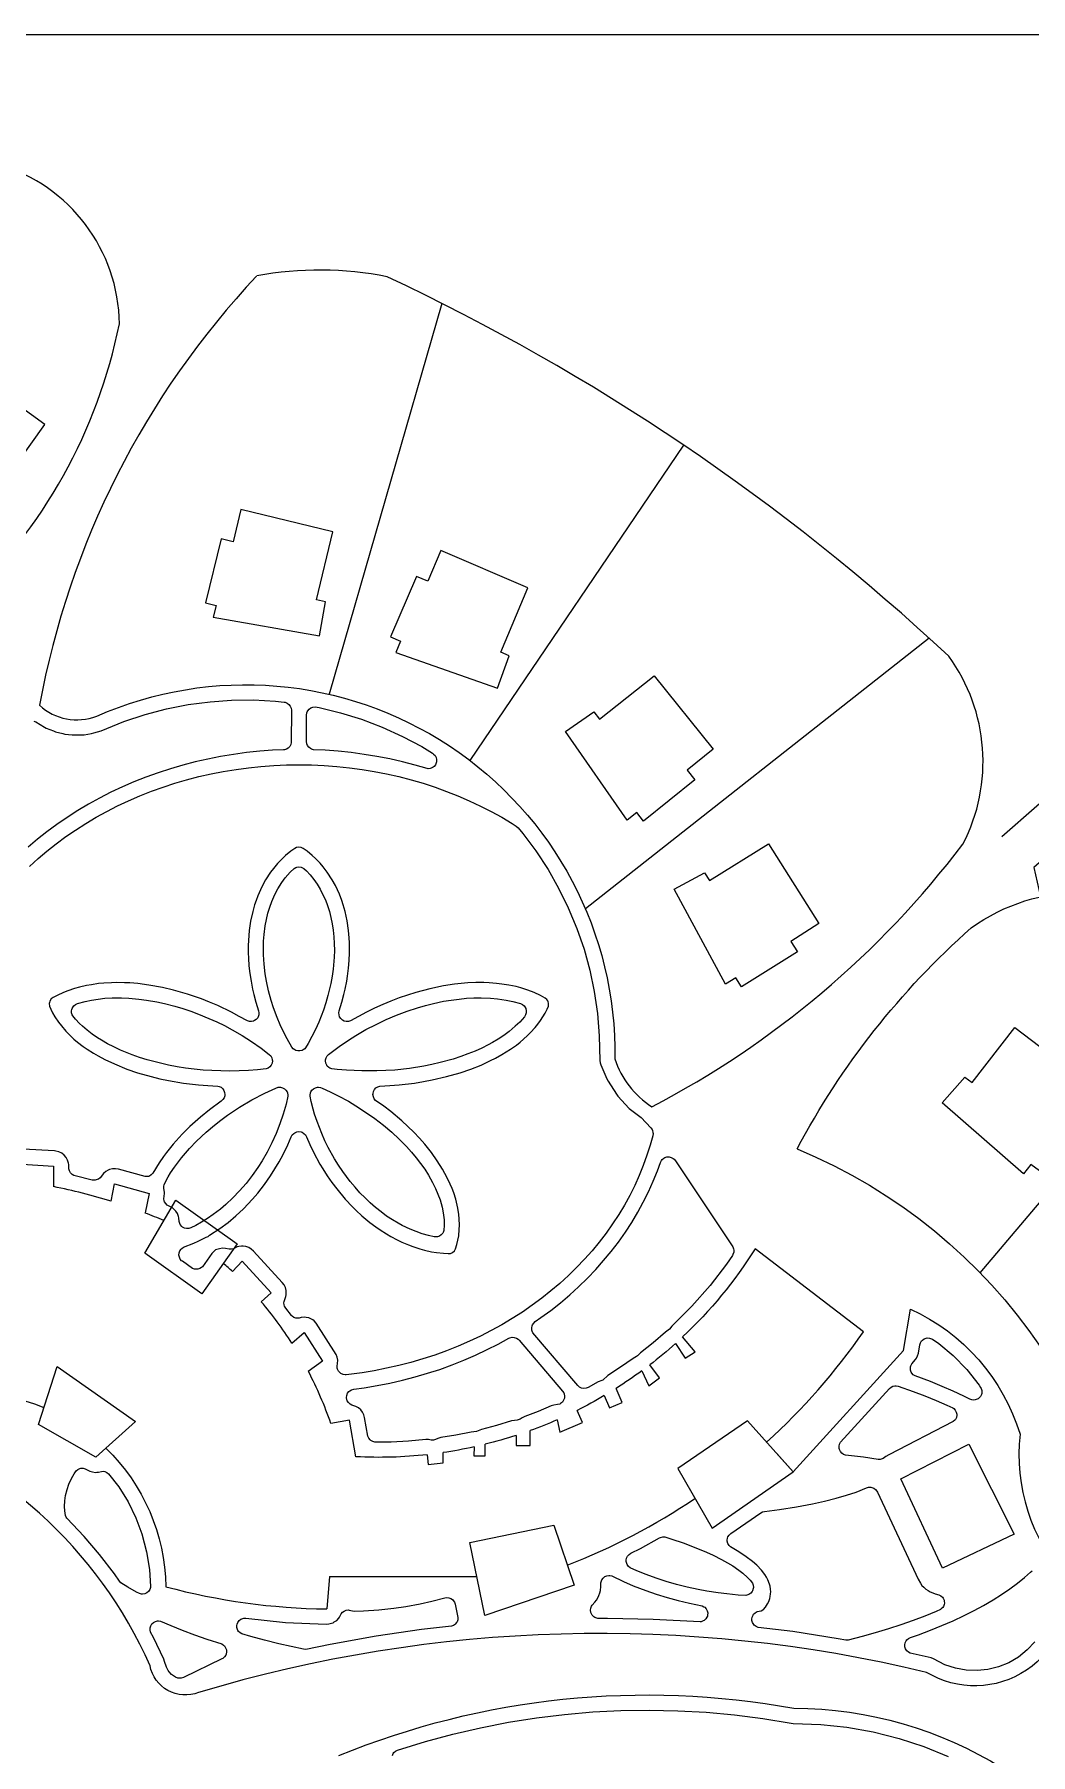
# Model space of a CAD drawing. Header units: inches. Extents: x 36 to 188, y -75 to 56.
# Drawn here: x 104.24 to 118.67, y -15.04 to 9.9 of the extents above; entities that cross this region are included whole.
import ezdxf

# ---------------------------------------------------------------- set-up
doc = ezdxf.new("R2010")
doc.units = ezdxf.units.IN
doc.layers.add('01_ORIGINAL_PLAN', color=7, linetype='Continuous', lineweight=20)
doc.layers.add('02_CONCEPT_CLOSED_AREAS', color=7, linetype='Continuous', lineweight=15)

# ---------------------------------------------------------------- blocks, each defined once
blk = doc.blocks.new('05_SAND_DOLLAR')
at = {"layer": '01_ORIGINAL_PLAN'}
blk.add_line((36.248, 55.9), (71.442, 55.9), dxfattribs=at)
for points in [[(55.143, 52), (53.51, 46.333)], [(63.257, 44.272), (68.329, 48.719), (68.329, 49.231), (68.73, 49.6), (69.33, 49.6), (71.442, 51.512), (71.442, 50.696), (69.711, 49.177), (69.725, 48.651), (69.304, 48.218), (68.761, 48.218), (63.72, 43.82), (63.817, 43.397)], [(55.552, 45.371), (58.647, 49.945)], [(62.206, 47.145), (57.223, 43.22)], [(66.604, 42.276), (62.941, 37.945)], [(49.053, 39.272), (49.062, 39.519), (49.515, 39.492), (49.513, 39.194)], [(50.35, 38.981), (50.396, 39.232), (50.902, 39.093), (50.842, 38.811)], [(51.286, 38.996), (52.178, 38.364), (51.665, 37.64), (50.837, 38.227), (51.286, 38.996)], [(52.249, 38.111), (52.108, 37.96)], [(52.249, 38.111), (52.668, 37.654), (52.525, 37.523)], [(52.968, 36.924), (53.149, 37.079), (53.413, 36.661), (53.207, 36.514)], [(58.528, 36.918), (58.67, 36.704), (58.814, 36.799), (58.632, 37.014)], [(49.567, 36.583), (50.703, 35.787), (50.129, 35.27), (49.295, 35.742), (49.567, 36.583)], [(58.043, 36.524), (58.141, 36.305), (58.295, 36.419), (58.155, 36.608)], [(57.496, 36.162), (57.572, 35.985), (57.754, 36.063), (57.668, 36.267)], [(56.812, 35.811), (56.853, 35.634), (57.179, 35.773), (57.105, 35.949)], [(53.805, 35.806), (53.533, 35.759)], [(53.805, 35.806), (53.805, 35.806)], [(58.564, 35.106), (59.058, 34.241), (60.235, 35.059), (59.57, 35.799), (58.564, 35.106)], [(55.61, 35.419), (55.608, 35.288), (55.771, 35.288), (55.771, 35.457)], [(56.221, 35.586), (56.221, 35.439), (56.423, 35.439), (56.423, 35.655)], [(54.929, 35.306), (54.944, 35.165), (55.16, 35.189), (55.16, 35.336)], [(53.515, 33.54), (53.473, 33.07)], [(53.515, 33.54), (55.65, 33.54)]]:
    blk.add_lwpolyline(points, dxfattribs=at)
for points in [[(48.804, 49.422), (49.389, 50.246), (48.277, 51.045), (47.995, 50.654), (47.85, 50.758), (47.292, 49.982), (47.421, 49.889), (47.319, 49.747), (48.648, 48.921), (48.911, 49.345)], [(53.327, 47.704), (53.561, 48.687), (52.231, 49.012), (52.116, 48.544), (51.942, 48.586), (51.715, 47.658), (51.87, 47.62), (51.829, 47.45), (53.37, 47.181), (53.455, 47.672)], [(55.995, 46.944), (56.387, 47.876), (55.128, 48.415), (54.938, 47.972), (54.774, 48.042), (54.397, 47.164), (54.544, 47.101), (54.475, 46.94), (55.951, 46.422), (56.116, 46.892)], [(57.426, 45.973), (58.218, 46.601), (59.075, 45.534), (58.699, 45.232), (58.811, 45.092), (58.066, 44.493), (57.966, 44.618), (57.83, 44.508), (56.934, 45.791), (57.343, 46.076)], [(59.019, 43.63), (59.878, 44.165), (60.608, 43.006), (60.2, 42.749), (60.296, 42.598), (59.487, 42.088), (59.402, 42.222), (59.254, 42.129), (58.511, 43.505), (58.949, 43.742)], [(62.827, 40.702), (63.445, 41.502), (64.534, 40.672), (64.241, 40.288), (64.384, 40.18), (63.804, 39.42), (63.677, 39.516), (63.571, 39.377), (62.394, 40.407), (62.722, 40.782)], [(61.796, 34.957), (62.78, 35.461), (63.435, 34.152), (62.399, 33.663)], [(55.549, 34.034), (56.763, 34.283), (57.058, 33.412), (55.766, 32.976)]]:
    blk.add_lwpolyline(points, close=True, dxfattribs=at)
for points in [[(50.14, 46.014, -0.546754), (57.65, 41.045, 0.171391), (58.184, 40.351, 0.171391)], [(60.29, 39.74, -0.089338), (62.813, 42.944, -0.322066), (66.051, 42.944, -0.030946), (69.111, 38.833, -0.044664), (70.78, 33.554, -0.301674), (68.967, 31.144, -0.082145), (65.591, 31.078)], [(60.29, 39.74, -0.300089), (65.18, 32.538)], [(59.849, 35.488, 0.057164), (61.253, 37.088), (59.681, 38.289, -0.064319), (58.632, 37.014, -0.064319)], [(45.692, 38.109, 0.060935), (47.109, 35.956, -0.206423), (49.375, 35.99)], [(59.998, 35.322), (60.235, 35.059), (61.831, 36.816), (61.933, 37.418, -0.214593), (63.522, 35.602, 0.212382), (64.188, 33.517, -0.642649), (62.166, 32.15, 0.132984), (51.615, 31.858, -0.471407), (50.913, 32.245)], [(58.528, 36.918, -0.018836), (58.155, 36.608, -0.018836)], [(58.043, 36.524, -0.017658), (57.668, 36.267, -0.017658)], [(57.496, 36.162, -0.017305), (57.105, 35.949, -0.017305)], [(54.929, 35.306, -0.040089), (53.897, 35.276), (53.805, 35.806)], [(56.812, 35.811, -0.016254), (56.423, 35.655, -0.016254)], [(56.221, 35.586, -0.018166), (55.771, 35.457, -0.018166)], [(50.274, 35.4, -0.198705), (51.143, 33.392, 0.063223), (53.473, 33.07)], [(55.61, 35.419, -0.017778), (55.16, 35.336, -0.017778)], [(56.959, 33.703, 0.056142), (58.811, 34.673)], [(53.65, 30.945, -0.14301), (60.243, 31.63, -0.286424), (65.36, 28.431), (66.481, 23.89, -0.272091), (64.9, 18.954), (63.661, 17.533)]]:
    blk.add_lwpolyline(points, format="xyb", dxfattribs=at)
for centre, radius, start, end in [((48.026, 51.672), 2.444, 0.7167, 73.3418), ((61.436, 43.951), 12.326, 136.7478, 169.6154), ((53.373, 47.535), 4.948, 78.6004, 100.6499), ((40.939, 23.771), 31.601, 47.0054, 64.8874), ((43.034, 53.196), 7.583, 313.0815, 348.6437), ((60.387, 45.356), 2.599, 332.6099, 36.0186), ((49.852, 46.755), 0.794, 227.0981, 291.2465), ((51.961, 52.291), 13.465, 297.5281, 322.8549), ((47.898, 31.093), 8.26, 72.7279, 78.7214), ((47.898, 31.093), 8.26, 67.0855, 69.118), ((48.363, 33.974), 5.47, 46.7825, 48.644), ((48.363, 33.974), 5.47, 32.6388, 40.4465), ((48.363, 33.974), 5.47, 19.0436, 27.6609), ((44.996, 29.643), 6.464, 23.734, 72.5429)]:
    blk.add_arc(centre, radius, start, end, dxfattribs=at)
at = {"layer": '02_CONCEPT_CLOSED_AREAS'}
for points in [[(49.228, 45.943), (49.258, 45.932), (49.383, 45.856), (49.41, 45.842), (49.512, 45.8), (49.541, 45.79), (49.647, 45.762), (49.677, 45.756), (49.786, 45.743), (49.816, 45.742), (49.927, 45.744), (49.957, 45.746), (50.067, 45.764), (50.097, 45.771), (50.205, 45.804), (50.535, 45.937), (50.843, 46.039), (51.154, 46.121), (51.468, 46.183), (51.785, 46.225), (52.095, 46.247), (52.413, 46.25), (52.73, 46.233), (52.855, 46.219), (52.87, 46.216), (52.9, 46.204), (52.925, 46.185), (52.944, 46.16), (52.957, 46.131), (52.961, 46.1), (52.96, 45.631), (52.952, 45.602), (52.937, 45.575), (52.916, 45.553), (52.89, 45.537), (52.861, 45.528), (52.846, 45.527), (52.689, 45.52), (52.503, 45.506), (52.313, 45.486), (52.125, 45.461), (51.936, 45.43), (51.751, 45.393), (51.566, 45.351), (51.387, 45.305), (51.208, 45.252), (51.03, 45.194), (50.854, 45.131), (50.678, 45.061), (50.512, 44.989), (50.346, 44.911), (50.183, 44.827), (50.022, 44.739), (49.866, 44.646), (49.711, 44.547), (49.562, 44.444), (49.419, 44.338), (49.281, 44.229), (49.146, 44.114)], [(49.167, 43.836), (49.292, 43.95), (49.418, 44.057), (49.555, 44.166), (49.693, 44.268), (49.832, 44.363), (49.982, 44.459), (50.132, 44.548), (50.285, 44.633), (50.443, 44.713), (50.6, 44.787), (50.766, 44.859), (50.933, 44.925), (51.102, 44.986), (51.273, 45.042), (51.443, 45.092), (51.622, 45.138), (51.799, 45.178), (51.975, 45.213), (52.159, 45.243), (52.34, 45.268), (52.519, 45.286), (52.705, 45.3), (52.889, 45.308), (53.069, 45.311), (53.253, 45.308), (53.436, 45.3), (53.619, 45.287), (53.805, 45.267), (53.986, 45.243), (54.163, 45.214), (54.342, 45.178), (54.519, 45.138), (54.698, 45.092), (54.872, 45.041), (55.043, 44.985), (55.212, 44.924), (55.375, 44.859), (55.538, 44.789), (55.702, 44.711), (55.856, 44.633), (56.01, 44.548), (56.163, 44.457), (56.22, 44.421), (56.246, 44.397), (56.318, 44.312), (56.504, 44.063), (56.682, 43.791), (56.835, 43.521), (56.975, 43.236), (57.1, 42.935), (57.203, 42.634), (57.286, 42.334), (57.352, 42.02), (57.398, 41.701), (57.424, 41.379), (57.432, 41.021), (57.438, 40.988), (57.448, 40.96), (57.535, 40.754), (57.553, 40.721), (57.673, 40.534), (57.695, 40.504), (57.858, 40.327), (58.029, 40.193), (58.17, 40.045), (58.188, 40.02), (58.195, 40.006), (58.202, 39.977), (58.203, 39.961), (58.199, 39.931), (58.162, 39.796), (58.115, 39.647), (58.062, 39.499), (58.002, 39.353), (57.937, 39.209), (57.866, 39.066), (57.789, 38.926), (57.706, 38.788), (57.617, 38.653), (57.523, 38.52), (57.424, 38.39), (57.319, 38.263), (57.209, 38.139), (57.094, 38.018), (56.977, 37.904), (56.853, 37.79), (56.724, 37.68), (56.59, 37.574), (56.452, 37.472), (56.309, 37.374), (56.163, 37.281), (56.013, 37.191), (55.859, 37.106), (55.702, 37.026), (55.542, 36.95), (55.379, 36.88), (55.212, 36.814), (55.04, 36.751), (54.869, 36.696), (54.695, 36.645), (54.519, 36.599), (54.342, 36.559), (54.163, 36.524), (53.986, 36.495), (53.757, 36.465), (53.741, 36.465), (53.71, 36.47), (53.68, 36.483), (53.668, 36.493), (53.646, 36.516), (53.631, 36.545), (53.627, 36.56), (53.625, 36.592), (53.631, 36.63), (53.633, 36.675), (53.626, 36.718), (53.61, 36.76), (53.322, 37.215), (53.294, 37.245), (53.274, 37.26), (53.252, 37.273), (53.214, 37.289), (53.174, 37.297), (53.149, 37.299), (53.104, 37.294), (53.073, 37.286), (53.043, 37.285), (53.028, 37.287), (52.999, 37.296), (52.974, 37.313), (52.963, 37.323), (52.879, 37.433), (52.863, 37.462), (52.858, 37.477), (52.854, 37.51), (52.856, 37.526), (52.86, 37.542), (52.882, 37.601), (52.886, 37.626), (52.888, 37.666), (52.885, 37.687), (52.875, 37.729), (52.856, 37.768), (52.83, 37.802), (52.412, 38.259), (52.38, 38.288), (52.343, 38.31), (52.301, 38.325), (52.261, 38.33), (52.24, 38.331), (52.198, 38.325), (52.177, 38.319), (52.124, 38.293), (52.093, 38.285), (52.061, 38.286), (52.006, 38.298), (51.962, 38.3), (51.92, 38.293), (51.881, 38.279), (51.864, 38.276), (51.811, 38.224), (51.672, 38.032), (51.661, 38.022), (51.634, 38.005), (51.604, 37.996), (51.573, 37.994), (51.557, 37.997), (51.528, 38.008), (51.383, 38.11), (51.371, 38.119), (51.351, 38.143), (51.338, 38.171), (51.332, 38.201), (51.335, 38.232), (51.345, 38.261), (51.362, 38.287), (51.373, 38.298), (51.399, 38.315), (51.546, 38.374), (51.613, 38.404), (51.727, 38.462), (51.754, 38.469), (51.774, 38.489), (51.924, 38.587), (52.043, 38.674), (52.158, 38.77), (52.268, 38.873), (52.399, 39.01), (52.475, 39.1), (52.57, 39.222), (52.66, 39.349), (52.724, 39.449), (52.785, 39.553), (52.841, 39.658), (52.91, 39.801), (52.959, 39.915), (52.975, 39.943), (52.997, 39.965), (53.01, 39.974), (53.039, 39.986), (53.071, 39.99), (53.102, 39.986), (53.117, 39.981), (53.144, 39.965), (53.167, 39.942), (53.182, 39.915), (53.231, 39.802), (53.282, 39.695), (53.376, 39.519), (53.418, 39.45), (53.481, 39.35), (53.549, 39.253), (53.619, 39.16), (53.742, 39.012), (53.847, 38.899), (53.901, 38.846), (53.983, 38.77), (54.099, 38.674), (54.187, 38.608), (54.248, 38.565), (54.339, 38.507), (54.403, 38.47), (54.496, 38.42), (54.562, 38.388), (54.658, 38.347), (54.724, 38.323), (54.824, 38.29), (54.893, 38.271), (54.993, 38.249), (55.064, 38.237), (55.165, 38.226), (55.236, 38.222), (55.267, 38.225), (55.299, 38.24), (55.327, 38.264), (55.341, 38.289), (55.361, 38.355), (55.376, 38.418), (55.386, 38.48), (55.395, 38.569), (55.397, 38.634), (55.394, 38.727), (55.388, 38.79), (55.374, 38.881), (55.343, 39.01), (55.314, 39.102), (55.29, 39.166), (55.264, 39.229), (55.221, 39.321), (55.153, 39.446), (55.076, 39.568), (54.99, 39.689), (54.895, 39.808), (54.818, 39.895), (54.737, 39.981), (54.651, 40.066), (54.562, 40.148), (54.401, 40.282), (54.301, 40.358), (54.183, 40.443), (54.163, 40.467), (54.15, 40.496), (54.144, 40.527), (54.145, 40.542), (54.151, 40.573), (54.166, 40.601), (54.187, 40.624), (54.214, 40.641), (54.244, 40.65), (54.39, 40.659), (54.524, 40.669), (54.746, 40.695), (54.876, 40.716), (55.003, 40.74), (55.211, 40.788), (55.409, 40.845), (55.563, 40.897), (55.711, 40.956), (55.849, 41.02), (55.918, 41.055), (56.014, 41.108), (56.138, 41.186), (56.223, 41.246), (56.277, 41.289), (56.38, 41.379), (56.429, 41.427), (56.493, 41.498), (56.534, 41.549), (56.572, 41.6), (56.607, 41.654), (56.639, 41.708), (56.668, 41.766), (56.686, 41.81), (56.69, 41.846), (56.683, 41.876), (56.677, 41.889), (56.664, 41.908), (56.642, 41.928), (56.574, 41.966), (56.482, 42.008), (56.387, 42.044), (56.289, 42.075), (56.219, 42.093), (56.115, 42.115), (56.01, 42.131), (55.936, 42.14), (55.827, 42.148), (55.75, 42.151), (55.637, 42.151), (55.521, 42.146), (55.327, 42.127), (55.167, 42.103), (54.967, 42.062), (54.766, 42.009), (54.645, 41.971), (54.525, 41.93), (54.405, 41.884), (54.286, 41.834), (54.167, 41.78), (54.051, 41.723), (53.935, 41.662), (53.817, 41.595), (53.787, 41.587), (53.757, 41.586), (53.727, 41.593), (53.7, 41.608), (53.678, 41.629), (53.661, 41.654), (53.652, 41.683), (53.65, 41.714), (53.656, 41.744), (53.694, 41.867), (53.724, 41.98), (53.742, 42.058), (53.764, 42.17), (53.776, 42.247), (53.791, 42.359), (53.8, 42.471), (53.805, 42.581), (53.804, 42.728), (53.8, 42.8), (53.791, 42.905), (53.77, 43.045), (53.741, 43.181), (53.714, 43.278), (53.692, 43.344), (53.657, 43.436), (53.63, 43.497), (53.6, 43.559), (53.554, 43.643), (53.481, 43.755), (53.423, 43.83), (53.379, 43.882), (53.312, 43.95), (53.262, 43.996), (53.188, 44.056), (53.132, 44.096), (53.103, 44.11), (53.067, 44.114), (53.038, 44.11), (53.01, 44.096), (52.954, 44.056), (52.877, 43.994), (52.808, 43.929), (52.762, 43.88), (52.7, 43.807), (52.659, 43.753), (52.588, 43.643), (52.541, 43.559), (52.512, 43.498), (52.473, 43.408), (52.449, 43.343), (52.428, 43.278), (52.401, 43.182), (52.371, 43.044), (52.351, 42.905), (52.339, 42.763), (52.336, 42.691), (52.336, 42.583), (52.339, 42.508), (52.347, 42.396), (52.36, 42.284), (52.377, 42.171), (52.399, 42.058), (52.417, 41.981), (52.447, 41.867), (52.485, 41.744), (52.491, 41.714), (52.49, 41.683), (52.486, 41.669), (52.473, 41.641), (52.453, 41.618), (52.428, 41.6), (52.414, 41.593), (52.385, 41.586), (52.354, 41.587), (52.325, 41.595), (52.207, 41.661), (52.092, 41.722), (51.895, 41.817), (51.776, 41.868), (51.657, 41.915), (51.455, 41.985), (51.255, 42.042), (51.093, 42.08), (50.895, 42.116), (50.736, 42.136), (50.621, 42.146), (50.542, 42.15), (50.43, 42.151), (50.353, 42.15), (50.243, 42.143), (50.168, 42.136), (50.063, 42.121), (49.992, 42.108), (49.889, 42.085), (49.82, 42.065), (49.724, 42.033), (49.658, 42.007), (49.568, 41.966), (49.507, 41.933), (49.482, 41.914), (49.461, 41.883), (49.454, 41.861), (49.452, 41.846), (49.455, 41.81), (49.473, 41.767), (49.501, 41.711), (49.535, 41.653), (49.587, 41.576), (49.628, 41.523), (49.692, 41.449), (49.76, 41.38), (49.811, 41.333), (49.863, 41.289), (49.945, 41.227), (50.004, 41.185), (50.096, 41.127), (50.159, 41.09), (50.256, 41.038), (50.396, 40.972), (50.578, 40.898), (50.731, 40.845), (50.93, 40.788), (51.054, 40.758), (51.18, 40.732), (51.396, 40.695), (51.617, 40.669), (51.751, 40.659), (51.898, 40.65), (51.913, 40.647), (51.942, 40.633), (51.966, 40.613), (51.984, 40.587), (51.994, 40.558), (51.997, 40.527), (51.995, 40.511), (51.986, 40.481), (51.969, 40.455), (51.946, 40.434), (51.773, 40.307), (51.643, 40.202), (51.491, 40.066), (51.377, 39.952), (51.247, 39.808), (51.151, 39.688), (51.107, 39.628), (51.046, 39.538), (50.954, 39.386), (50.931, 39.363), (50.904, 39.347), (50.889, 39.342), (50.873, 39.339), (50.841, 39.339), (50.454, 39.444), (50.412, 39.451), (50.369, 39.45), (50.327, 39.441), (50.304, 39.432), (50.27, 39.412), (50.237, 39.384), (50.188, 39.321), (50.164, 39.301), (50.149, 39.294), (50.119, 39.286), (50.103, 39.285), (50.072, 39.289), (49.827, 39.351), (49.811, 39.356), (49.783, 39.371), (49.76, 39.393), (49.744, 39.421), (49.736, 39.452), (49.734, 39.513), (49.731, 39.535), (49.718, 39.577), (49.696, 39.616), (49.668, 39.65), (49.633, 39.677), (49.59, 39.698), (49.55, 39.709), (49.528, 39.711), (49.075, 39.738)], [(63.736, 32.591), (63.627, 32.474), (63.499, 32.372), (63.359, 32.29), (63.21, 32.229), (63.056, 32.191), (62.899, 32.175), (62.741, 32.181), (62.585, 32.21), (62.434, 32.261), (62.266, 32.345), (62.232, 32.359), (61.931, 32.429), (61.904, 32.443), (61.881, 32.464), (61.864, 32.49), (61.854, 32.519), (61.852, 32.55), (61.858, 32.58), (61.872, 32.608), (61.882, 32.62), (61.905, 32.641), (61.932, 32.655), (62.049, 32.696), (62.225, 32.762), (62.39, 32.828), (62.551, 32.898), (62.71, 32.972), (62.855, 33.045), (62.994, 33.12), (63.132, 33.2), (63.255, 33.278), (63.373, 33.359), (63.487, 33.445), (63.586, 33.527), (63.672, 33.605), (63.699, 33.624)], [(54.425, 30.943), (54.438, 30.973), (54.447, 30.986), (54.471, 31.009), (54.501, 31.023), (54.906, 31.149), (55.3, 31.255), (55.701, 31.347), (56.109, 31.427), (56.514, 31.491), (56.922, 31.54), (57.331, 31.576), (57.738, 31.596), (58.149, 31.602), (58.56, 31.594), (58.971, 31.571), (59.382, 31.534), (59.792, 31.481), (60.207, 31.413), (60.235, 31.41), (60.637, 31.396), (61.013, 31.355), (61.391, 31.287), (61.769, 31.192), (62.13, 31.073), (62.481, 30.93)]]:
    blk.add_lwpolyline(points, dxfattribs=at)
for points in [[(53.28, 45.528), (53.251, 45.537), (53.238, 45.544), (53.214, 45.564), (53.196, 45.588), (53.185, 45.616), (53.181, 45.647), (53.181, 46.029), (53.185, 46.061), (53.19, 46.076), (53.198, 46.091), (53.218, 46.116), (53.244, 46.135), (53.258, 46.142), (53.274, 46.146), (53.306, 46.149), (53.366, 46.139), (53.675, 46.064), (53.98, 45.969), (54.279, 45.855), (54.572, 45.721), (54.851, 45.573), (55.009, 45.476), (55.022, 45.466), (55.043, 45.444), (55.058, 45.416), (55.065, 45.386), (55.065, 45.355), (55.061, 45.339), (55.048, 45.311), (55.029, 45.286), (55.017, 45.276), (54.989, 45.261), (54.974, 45.257), (54.943, 45.253), (54.928, 45.255), (54.754, 45.305), (54.572, 45.352), (54.388, 45.394), (54.202, 45.43), (54.016, 45.461), (53.827, 45.486), (53.638, 45.506), (53.452, 45.52)], [(53.165, 41.205), (53.155, 41.193), (53.13, 41.175), (53.116, 41.168), (53.086, 41.16), (53.055, 41.16), (53.025, 41.168), (53.012, 41.175), (52.987, 41.193), (52.968, 41.217), (52.901, 41.335), (52.848, 41.437), (52.8, 41.541), (52.755, 41.647), (52.703, 41.786), (52.669, 41.894), (52.631, 42.034), (52.601, 42.173), (52.583, 42.279), (52.566, 42.418), (52.557, 42.554), (52.556, 42.654), (52.559, 42.753), (52.566, 42.85), (52.582, 42.974), (52.6, 43.068), (52.622, 43.157), (52.648, 43.243), (52.678, 43.327), (52.723, 43.431), (52.764, 43.509), (52.822, 43.602), (52.871, 43.669), (52.943, 43.752), (53, 43.808), (53.027, 43.822), (53.041, 43.827), (53.071, 43.831), (53.101, 43.827), (53.115, 43.822), (53.141, 43.808), (53.179, 43.772), (53.235, 43.712), (53.287, 43.647), (53.335, 43.579), (53.379, 43.507), (53.429, 43.407), (53.454, 43.352), (53.485, 43.27), (53.512, 43.184), (53.535, 43.096), (53.554, 43.005), (53.568, 42.912), (53.578, 42.816), (53.584, 42.718), (53.586, 42.619), (53.583, 42.52), (53.568, 42.347), (53.553, 42.243), (53.534, 42.14), (53.492, 41.963), (53.461, 41.857), (53.426, 41.753), (53.357, 41.576), (53.31, 41.472), (53.259, 41.369), (53.203, 41.267)], [(49.794, 41.669), (49.786, 41.683), (49.777, 41.713), (49.776, 41.744), (49.778, 41.759), (49.783, 41.774), (49.797, 41.802), (49.807, 41.814), (49.831, 41.834), (49.86, 41.847), (49.972, 41.879), (50.065, 41.898), (50.16, 41.913), (50.259, 41.924), (50.362, 41.93), (50.499, 41.931), (50.607, 41.926), (50.75, 41.913), (50.862, 41.899), (51.01, 41.873), (51.124, 41.848), (51.274, 41.809), (51.388, 41.775), (51.504, 41.736), (51.617, 41.694), (51.767, 41.633), (51.879, 41.582), (51.992, 41.527), (52.102, 41.468), (52.246, 41.385), (52.385, 41.296), (52.522, 41.201), (52.64, 41.111), (52.662, 41.088), (52.677, 41.061), (52.685, 41.031), (52.686, 41.015), (52.681, 40.984), (52.669, 40.955), (52.649, 40.931), (52.624, 40.912), (52.595, 40.9), (52.471, 40.887), (52.338, 40.877), (52.205, 40.871), (52.071, 40.869), (51.94, 40.87), (51.81, 40.875), (51.681, 40.884), (51.553, 40.897), (51.427, 40.913), (51.304, 40.932), (51.183, 40.955), (51.063, 40.982), (50.871, 41.032), (50.762, 41.066), (50.655, 41.104), (50.484, 41.173), (50.389, 41.218), (50.297, 41.265), (50.21, 41.315), (50.153, 41.351), (50.076, 41.404), (50.002, 41.46), (49.935, 41.518), (49.891, 41.56), (49.834, 41.619)], [(53.547, 40.9), (53.517, 40.912), (53.504, 40.92), (53.482, 40.942), (53.473, 40.955), (53.46, 40.984), (53.456, 41.015), (53.456, 41.031), (53.464, 41.061), (53.479, 41.088), (53.501, 41.111), (53.653, 41.225), (53.79, 41.318), (53.897, 41.386), (54.041, 41.469), (54.188, 41.546), (54.336, 41.616), (54.486, 41.679), (54.638, 41.736), (54.79, 41.786), (54.904, 41.819), (55.019, 41.848), (55.168, 41.88), (55.279, 41.899), (55.391, 41.913), (55.5, 41.924), (55.607, 41.93), (55.712, 41.931), (55.847, 41.926), (55.949, 41.917), (56.075, 41.899), (56.169, 41.879), (56.282, 41.847), (56.31, 41.834), (56.334, 41.814), (56.344, 41.802), (56.359, 41.774), (56.366, 41.744), (56.364, 41.713), (56.355, 41.683), (56.339, 41.656), (56.271, 41.58), (56.207, 41.518), (56.117, 41.442), (56.04, 41.386), (55.959, 41.332), (55.875, 41.282), (55.814, 41.249), (55.721, 41.202), (55.623, 41.158), (55.521, 41.117), (55.415, 41.079), (55.307, 41.043), (55.117, 40.991), (54.999, 40.964), (54.88, 40.94), (54.672, 40.907), (54.461, 40.884), (54.332, 40.875), (54.202, 40.87), (53.982, 40.87), (53.759, 40.88), (53.627, 40.891)], [(51.111, 39.167), (51.112, 39.202), (51.117, 39.218), (51.132, 39.252), (51.178, 39.334), (51.212, 39.391), (51.267, 39.474), (51.37, 39.612), (51.485, 39.746), (51.588, 39.854), (51.726, 39.983), (51.846, 40.085), (51.94, 40.158), (52.037, 40.229), (52.208, 40.343), (52.389, 40.45), (52.579, 40.549), (52.736, 40.623), (52.772, 40.634), (52.803, 40.635), (52.833, 40.627), (52.86, 40.613), (52.883, 40.592), (52.899, 40.566), (52.905, 40.551), (52.91, 40.521), (52.91, 40.505), (52.884, 40.389), (52.844, 40.245), (52.796, 40.102), (52.741, 39.962), (52.679, 39.826), (52.61, 39.692), (52.537, 39.566), (52.477, 39.472), (52.394, 39.353), (52.305, 39.24), (52.212, 39.132), (52.114, 39.03), (52.012, 38.935), (51.932, 38.868), (51.826, 38.787), (51.744, 38.73), (51.66, 38.678), (51.575, 38.631), (51.505, 38.596), (51.474, 38.587), (51.443, 38.585), (51.412, 38.592), (51.384, 38.607), (51.372, 38.617), (51.352, 38.642), (51.344, 38.656), (51.335, 38.686), (51.331, 38.74), (51.326, 38.761), (51.31, 38.802), (51.286, 38.839), (51.255, 38.871), (51.237, 38.884), (51.161, 38.925), (51.14, 38.946), (51.124, 38.971), (51.119, 38.985), (51.114, 39.015), (51.122, 39.092), (51.121, 39.114)], [(53.232, 40.505), (53.232, 40.521), (53.237, 40.551), (53.242, 40.566), (53.259, 40.592), (53.281, 40.613), (53.309, 40.627), (53.339, 40.635), (53.354, 40.635), (53.385, 40.631), (53.406, 40.623), (53.524, 40.568), (53.641, 40.51), (53.789, 40.43), (53.898, 40.365), (54.037, 40.275), (54.17, 40.181), (54.295, 40.085), (54.415, 39.984), (54.526, 39.88), (54.63, 39.774), (54.703, 39.693), (54.771, 39.612), (54.835, 39.529), (54.894, 39.445), (54.947, 39.361), (55.009, 39.252), (55.051, 39.167), (55.086, 39.084), (55.116, 39.002), (55.146, 38.896), (55.162, 38.814), (55.175, 38.712), (55.177, 38.632), (55.173, 38.559), (55.163, 38.53), (55.155, 38.516), (55.134, 38.493), (55.108, 38.476), (55.079, 38.466), (55.063, 38.464), (55.032, 38.466), (54.947, 38.485), (54.859, 38.509), (54.769, 38.541), (54.681, 38.576), (54.568, 38.63), (54.509, 38.662), (54.425, 38.712), (54.342, 38.767), (54.261, 38.827), (54.183, 38.889), (54.105, 38.957), (54.029, 39.029), (53.955, 39.104), (53.884, 39.184), (53.815, 39.266), (53.705, 39.412), (53.644, 39.503), (53.586, 39.596), (53.496, 39.758), (53.447, 39.858), (53.401, 39.961), (53.333, 40.136), (53.298, 40.244), (53.276, 40.318), (53.248, 40.426)], [(56.463, 37.071), (56.45, 37.099), (56.446, 37.114), (56.444, 37.145), (56.45, 37.175), (56.456, 37.189), (56.473, 37.215), (56.496, 37.236), (56.579, 37.293), (56.721, 37.398), (56.86, 37.508), (56.996, 37.623), (57.125, 37.741), (57.251, 37.864), (57.372, 37.991), (57.487, 38.12), (57.597, 38.254), (57.701, 38.39), (57.802, 38.532), (57.894, 38.675), (57.982, 38.821), (58.062, 38.967), (58.138, 39.119), (58.206, 39.271), (58.267, 39.421), (58.312, 39.545), (58.327, 39.574), (58.337, 39.586), (58.361, 39.606), (58.375, 39.614), (58.405, 39.623), (58.437, 39.624), (58.453, 39.621), (58.468, 39.617), (58.496, 39.602), (58.508, 39.591), (58.528, 39.566), (59.351, 38.334), (59.359, 38.32), (59.371, 38.29), (59.373, 38.273), (59.372, 38.241), (59.361, 38.21), (59.353, 38.196), (59.269, 38.071), (59.03, 37.761), (58.767, 37.46), (58.477, 37.17), (58.441, 37.127), (58.383, 37.083), (58.203, 36.928), (58.019, 36.781), (57.978, 36.741), (57.964, 36.73), (57.914, 36.702), (57.733, 36.573), (57.548, 36.452), (57.531, 36.439), (57.489, 36.399), (57.475, 36.389), (57.461, 36.381), (57.406, 36.362), (57.263, 36.282), (57.233, 36.27), (57.2, 36.267), (57.168, 36.273), (57.138, 36.287), (57.114, 36.309)], [(53.84, 36.025), (53.812, 36.04), (53.789, 36.061), (53.772, 36.088), (53.766, 36.103), (53.761, 36.135), (53.765, 36.166), (53.777, 36.196), (53.796, 36.221), (53.807, 36.232), (53.835, 36.248), (53.865, 36.256), (54.018, 36.277), (54.205, 36.308), (54.388, 36.344), (54.571, 36.385), (54.757, 36.434), (54.934, 36.486), (55.111, 36.543), (55.29, 36.608), (55.462, 36.676), (55.63, 36.749), (55.8, 36.829), (55.96, 36.91), (56.112, 36.994), (56.127, 37.001), (56.159, 37.009), (56.192, 37.007), (56.223, 36.997), (56.25, 36.979), (56.261, 36.967), (56.893, 36.229), (56.91, 36.202), (56.916, 36.187), (56.921, 36.156), (56.918, 36.124), (56.907, 36.095), (56.889, 36.069), (56.864, 36.049), (56.85, 36.041), (56.819, 36.032), (56.766, 36.026), (56.725, 36.013), (56.536, 35.934), (56.346, 35.862), (56.306, 35.842), (56.277, 35.822), (56.249, 35.81), (56.233, 35.807), (56.197, 35.804), (56.154, 35.795), (55.935, 35.728), (55.716, 35.67), (55.643, 35.642), (55.565, 35.634), (55.345, 35.59), (55.126, 35.554), (55.083, 35.542), (55.048, 35.527), (55.019, 35.519), (54.989, 35.519), (54.951, 35.525), (54.909, 35.526), (54.658, 35.503), (54.409, 35.49), (54.171, 35.489), (54.141, 35.496), (54.114, 35.511), (54.102, 35.521), (54.083, 35.545), (54.07, 35.573), (54.022, 35.844), (54.011, 35.883), (54.002, 35.905), (53.991, 35.924), (53.966, 35.956), (53.932, 35.986), (53.894, 36.007)], [(62, 36.448), (61.974, 36.466), (61.953, 36.49), (61.945, 36.504), (61.936, 36.534), (61.934, 36.565), (61.936, 36.581), (61.941, 36.596), (61.955, 36.624), (62.007, 36.684), (62.02, 36.704), (62.037, 36.739), (62.048, 36.779), (62.069, 36.899), (62.078, 36.93), (62.095, 36.957), (62.106, 36.968), (62.132, 36.986), (62.162, 36.997), (62.178, 36.999), (62.21, 36.997), (62.225, 36.993), (62.253, 36.979), (62.343, 36.919), (62.553, 36.744), (62.752, 36.54), (62.929, 36.316), (62.951, 36.282), (62.959, 36.268), (62.968, 36.238), (62.97, 36.223), (62.967, 36.192), (62.962, 36.177), (62.948, 36.149), (62.927, 36.126), (62.915, 36.117), (62.901, 36.109), (62.872, 36.1), (62.841, 36.098), (62.825, 36.1), (62.796, 36.11), (62.707, 36.155), (62.554, 36.226), (62.392, 36.296), (62.222, 36.365)], [(60.993, 35.3), (60.964, 35.311), (60.939, 35.329), (60.919, 35.353), (60.906, 35.381), (60.902, 35.397), (60.901, 35.428), (60.907, 35.458), (60.922, 35.486), (61.628, 36.266), (61.652, 36.286), (61.679, 36.299), (61.709, 36.305), (61.725, 36.305), (61.755, 36.299), (61.974, 36.223), (62.142, 36.16), (62.305, 36.094), (62.461, 36.026), (62.549, 35.984), (62.562, 35.975), (62.583, 35.952), (62.598, 35.924), (62.604, 35.893), (62.605, 35.878), (62.599, 35.847), (62.586, 35.818), (62.576, 35.806), (62.553, 35.785), (61.618, 35.304), (61.577, 35.28), (61.537, 35.251), (61.524, 35.244), (61.496, 35.235), (61.467, 35.234), (61.251, 35.269)], [(49.706, 34.386), (49.698, 34.399), (49.686, 34.426), (49.676, 34.491), (49.673, 34.557), (49.676, 34.635), (49.687, 34.713), (49.71, 34.802), (49.737, 34.88), (49.773, 34.959), (49.813, 35.03), (49.841, 35.071), (49.865, 35.092), (49.895, 35.106), (49.911, 35.11), (49.943, 35.111), (49.975, 35.103), (50.04, 35.069), (50.08, 35.056), (50.122, 35.05), (50.143, 35.051), (50.164, 35.053), (50.209, 35.064), (50.241, 35.065), (50.257, 35.062), (50.287, 35.05), (50.313, 35.03), (50.459, 34.84), (50.595, 34.621), (50.708, 34.39), (50.794, 34.16), (50.864, 33.899), (50.906, 33.643), (50.921, 33.395), (50.919, 33.379), (50.909, 33.349), (50.891, 33.323), (50.867, 33.302), (50.838, 33.289), (50.806, 33.283), (50.79, 33.284), (50.759, 33.291), (50.715, 33.314), (50.592, 33.386), (50.492, 33.45), (50.47, 33.474), (50.399, 33.577), (50.183, 33.858), (49.96, 34.118)], [(59.725, 32.802), (59.696, 32.814), (59.683, 32.823), (59.671, 32.833), (59.652, 32.858), (59.645, 32.873), (59.636, 32.903), (59.635, 32.919), (59.64, 32.95), (59.652, 32.979), (59.661, 32.992), (59.683, 33.015), (59.711, 33.03), (59.772, 33.044), (59.793, 33.054), (59.805, 33.063), (59.833, 33.096), (59.862, 33.142), (59.88, 33.178), (59.894, 33.22), (59.902, 33.251), (59.907, 33.287), (59.909, 33.318), (59.907, 33.357), (59.899, 33.4), (59.892, 33.429), (59.867, 33.493), (59.846, 33.532), (59.823, 33.569), (59.776, 33.63), (59.707, 33.702), (59.644, 33.758), (59.553, 33.827), (59.448, 33.896), (59.327, 33.968), (59.304, 33.99), (59.287, 34.018), (59.279, 34.05), (59.279, 34.066), (59.283, 34.098), (59.289, 34.113), (59.306, 34.14), (59.33, 34.162), (59.764, 34.464), (59.79, 34.477), (59.819, 34.484), (60.036, 34.513), (60.283, 34.551), (60.515, 34.594), (60.69, 34.633), (60.855, 34.674), (61.008, 34.718), (61.148, 34.765), (61.298, 34.825), (61.328, 34.833), (61.359, 34.834), (61.389, 34.827), (61.403, 34.82), (61.428, 34.802), (61.448, 34.779), (61.455, 34.765), (62.045, 33.499), (62.078, 33.442), (62.101, 33.411), (62.128, 33.383), (62.156, 33.358), (62.188, 33.336), (62.221, 33.316), (62.256, 33.301), (62.292, 33.288), (62.345, 33.276), (62.373, 33.261), (62.397, 33.24), (62.406, 33.227), (62.42, 33.198), (62.424, 33.183), (62.425, 33.151), (62.422, 33.135), (62.411, 33.105), (62.403, 33.092), (62.381, 33.069), (62.367, 33.059), (62.305, 33.031), (62.142, 32.965), (61.972, 32.902), (61.796, 32.84), (61.615, 32.781), (61.424, 32.723), (61.232, 32.668), (61.031, 32.616), (60.996, 32.618), (60.887, 32.638), (60.227, 32.74)], [(57.87, 33.667), (57.846, 33.687), (57.828, 33.713), (57.817, 33.743), (57.815, 33.759), (57.815, 33.775), (57.82, 33.806), (57.834, 33.835), (57.855, 33.859), (57.882, 33.876), (58.02, 33.944), (58.297, 34.099), (58.311, 34.106), (58.343, 34.114), (58.376, 34.113), (58.475, 34.082), (58.64, 34.026), (58.871, 33.938), (58.976, 33.893), (59.076, 33.847), (59.196, 33.787), (59.281, 33.74), (59.358, 33.693), (59.446, 33.633), (59.506, 33.587), (59.572, 33.527), (59.611, 33.485), (59.643, 33.441), (59.654, 33.412), (59.657, 33.38), (59.655, 33.364), (59.646, 33.334), (59.638, 33.32), (59.618, 33.296), (59.592, 33.278), (59.562, 33.267), (59.546, 33.265), (59.438, 33.271), (59.271, 33.287), (59.145, 33.303), (58.982, 33.328), (58.859, 33.351), (58.7, 33.385), (58.545, 33.424), (58.393, 33.468), (58.246, 33.516), (58.103, 33.567), (57.967, 33.623)], [(57.403, 32.932), (57.373, 32.94), (57.359, 32.947), (57.346, 32.956), (57.323, 32.978), (57.314, 32.991), (57.302, 33.019), (57.298, 33.05), (57.302, 33.082), (57.313, 33.111), (57.322, 33.124), (57.36, 33.166), (57.383, 33.197), (57.402, 33.23), (57.418, 33.265), (57.431, 33.301), (57.44, 33.338), (57.447, 33.397), (57.447, 33.448), (57.45, 33.464), (57.461, 33.493), (57.479, 33.518), (57.503, 33.538), (57.531, 33.551), (57.562, 33.556), (57.578, 33.556), (57.608, 33.549), (57.774, 33.468), (57.915, 33.406), (58.097, 33.335), (58.25, 33.282), (58.407, 33.234), (58.569, 33.191), (58.733, 33.153), (58.913, 33.116), (58.941, 33.102), (58.954, 33.093), (58.975, 33.07), (58.989, 33.042), (58.995, 33.011), (58.994, 32.98), (58.99, 32.965), (58.984, 32.95), (58.967, 32.924), (58.943, 32.903), (58.93, 32.895), (58.9, 32.884), (58.885, 32.882), (58.207, 32.918), (57.541, 32.933)], [(52.243, 32.706), (52.217, 32.722), (52.195, 32.744), (52.186, 32.757), (52.18, 32.771), (52.172, 32.8), (52.172, 32.831), (52.175, 32.847), (52.186, 32.875), (52.205, 32.9), (52.229, 32.919), (52.257, 32.931), (52.272, 32.935), (52.303, 32.935), (52.875, 32.875), (53.464, 32.85), (53.506, 32.852), (53.544, 32.861), (53.566, 32.87), (53.584, 32.88), (53.618, 32.904), (53.647, 32.935), (53.659, 32.952), (53.683, 32.997), (53.702, 33.021), (53.726, 33.039), (53.755, 33.051), (53.785, 33.054), (53.801, 33.053), (53.848, 33.04), (53.871, 33.038), (54.006, 33.041), (54.228, 33.056), (54.445, 33.079), (54.619, 33.104), (54.83, 33.143), (54.996, 33.181), (55.184, 33.23), (55.214, 33.235), (55.244, 33.232), (55.273, 33.221), (55.298, 33.204), (55.308, 33.193), (55.325, 33.167), (55.335, 33.139), (55.373, 32.944), (55.372, 32.913), (55.362, 32.884), (55.355, 32.871), (55.336, 32.847), (55.324, 32.837), (55.311, 32.829), (55.282, 32.818), (54.849, 32.769), (54.189, 32.674), (53.525, 32.556), (53.172, 32.483), (53.139, 32.485), (52.778, 32.565), (52.573, 32.615), (52.373, 32.668)], [(50.921, 32.733), (50.914, 32.764), (50.915, 32.795), (50.924, 32.825), (50.94, 32.851), (50.963, 32.873), (50.99, 32.888), (51.02, 32.895), (51.036, 32.896), (51.067, 32.892), (51.215, 32.828), (51.381, 32.762), (51.556, 32.696), (51.737, 32.632), (51.952, 32.561), (51.979, 32.544), (51.99, 32.533), (52.009, 32.507), (52.019, 32.477), (52.022, 32.461), (52.022, 32.445), (52.016, 32.414), (52.01, 32.399), (51.992, 32.373), (51.968, 32.352), (51.954, 32.344), (51.396, 32.075), (51.364, 32.065), (51.331, 32.064), (51.314, 32.067), (51.28, 32.08), (51.226, 32.118), (51.191, 32.156), (51.175, 32.177), (51.15, 32.223), (51.123, 32.309), (51.112, 32.339), (50.963, 32.654)]]:
    blk.add_lwpolyline(points, close=True, dxfattribs=at)

msp = doc.modelspace()

# ---------------------------------------------------------------- block references
msp.add_blockref('05_SAND_DOLLAR', (55, -46))

doc.saveas('drawing.dxf')
